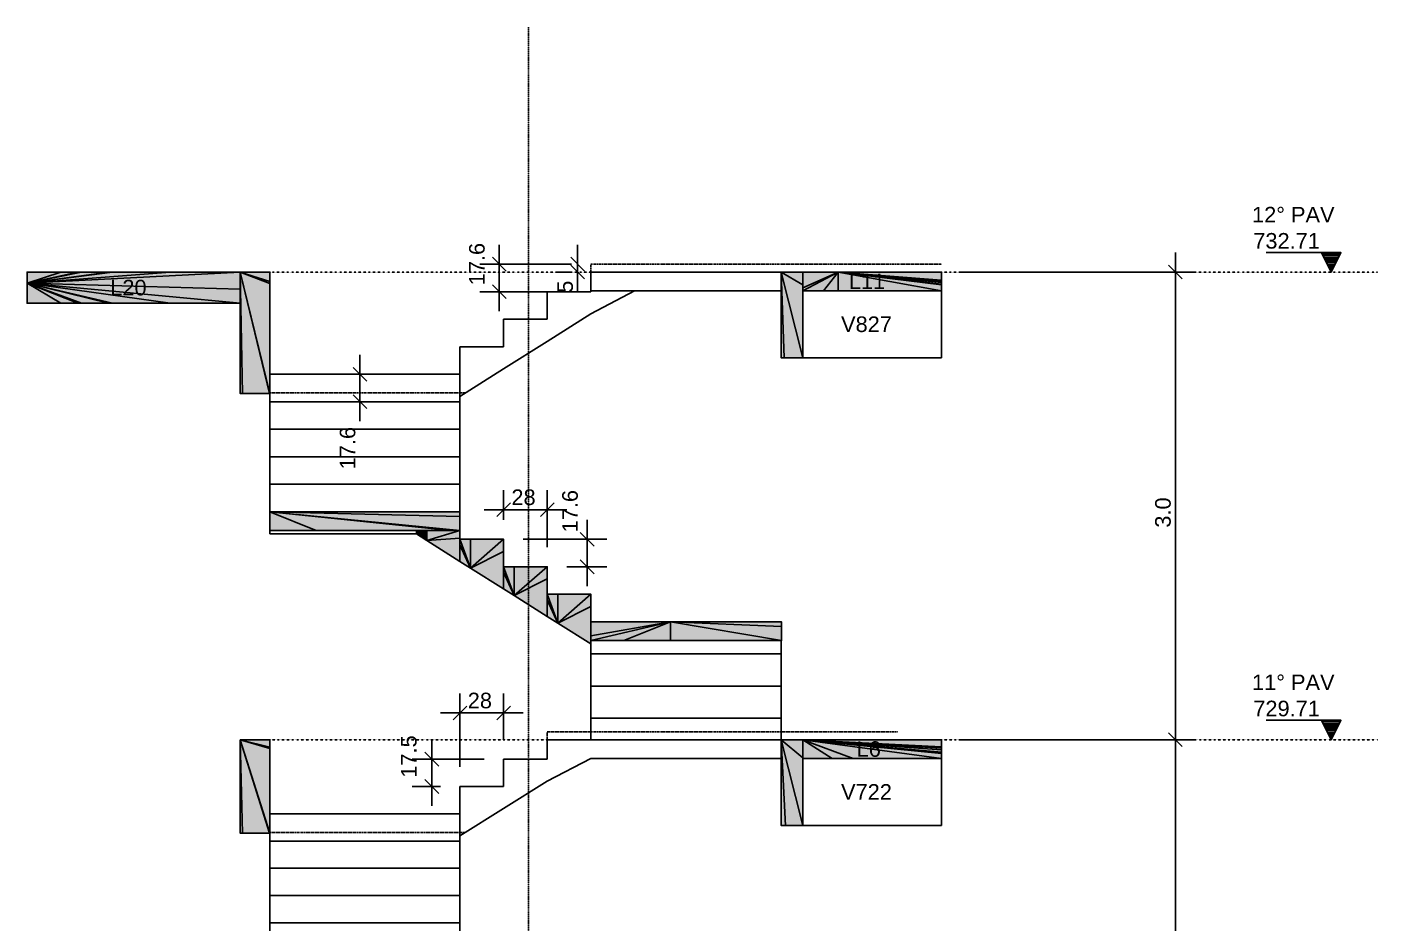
# Model space of a CAD drawing. Extents: x 37185 to 43130, y -8131 to -3926.
# Drawn here: x 40878 to 41744, y -5234 to -4658 of the extents above; entities that cross this region are included whole.
import ezdxf

# ---------------------------------------------------------------- set-up
doc = ezdxf.new("R2010")
doc.units = 0
doc.header["$MEASUREMENT"] = 0
for name, pattern in [('ESTILO_TQS_0001', [1, 0.7, -0.3]), ('ESTILO_TQS_0002', [0.4, 0.1, -0.3]), ('ESTILO_TQS_0004', [1.12, 0.5, -0.2, 0.01, -0.2, 0.01, -0.2])]:
    doc.linetypes.add(name, pattern=pattern)
for name, color, linetype in [('48', 4, 'CONTINUOUS'), ('52', 1, 'CONTINUOUS'), ('67', 7, 'CONTINUOUS'), ('68', 4, 'CONTINUOUS'), ('70', 160, 'CONTINUOUS'), ('74', 2, 'CONTINUOUS'), ('75', 9, 'CONTINUOUS'), ('79', 12, 'CONTINUOUS'), ('96', 252, 'CONTINUOUS')]:
    doc.layers.add(name, color=color, linetype=linetype)
doc.styles.add('TQS_ARIAL', font='arial.ttf')

msp = doc.modelspace()

# ---------------------------------------------------------------- linework, layer by layer
at = {"layer": '48', "linetype": 'Continuous'}
for p, q in [((41239.332, -4815.344), (41239.332, -4827.344)), ((41361.332, -4815.344), (41239.332, -4815.344)), ((41239.332, -4827.991), (41211.332, -4827.991)), ((41211.332, -4827.991), (41211.332, -4845.638)), ((41239.332, -4827.344), (41267.332, -4827.344)), ((41239.332, -4827.344), (41239.332, -4827.991)), ((41239.332, -4842.175), (41267.332, -4827.344)), ((41267.332, -4827.344), (41361.332, -4827.344)), ((41464.374, -4847.569), (41464.374, -4827.344)), ((41211.332, -4845.638), (41183.332, -4845.638)), ((41183.332, -4845.638), (41183.332, -4863.285)), ((41211.332, -4859.822), (41239.332, -4842.175)), ((41464.374, -4870.344), (41464.374, -4847.569)), ((41183.332, -4877.469), (41211.332, -4859.822)), ((41183.332, -4863.285), (41155.332, -4863.285)), ((41155.332, -4863.285), (41155.332, -4880.934)), ((41375.332, -4870.344), (41464.374, -4870.344)), ((41155.332, -4895.118), (41183.332, -4877.469)), ((41155.332, -4880.934), (41033.332, -4880.934)), ((41155.332, -4892.934), (41155.332, -4880.934)), ((41033.332, -4893.344), (41033.332, -4898.581)), ((41155.332, -4895.118), (41155.332, -4892.934)), ((41155.332, -4898.581), (41155.332, -4895.118)), ((41033.332, -4898.581), (41033.332, -4912.765)), ((41155.332, -4898.581), (41033.332, -4898.581)), ((41155.332, -4912.765), (41155.332, -4898.581)), ((41033.332, -4912.765), (41033.332, -4916.228)), ((41155.332, -4916.228), (41155.332, -4912.765)), ((41033.332, -4916.228), (41033.332, -4930.412)), ((41100.968, -4916.228), (41033.332, -4916.228)), ((41155.332, -4916.228), (41100.968, -4916.228)), ((41155.332, -4930.412), (41155.332, -4916.228)), ((41033.332, -4930.412), (41033.332, -4933.875)), ((41155.332, -4933.875), (41155.332, -4930.412)), ((41033.332, -4933.875), (41033.332, -4948.059)), ((41100.968, -4933.875), (41033.332, -4933.875)), ((41155.332, -4933.875), (41100.968, -4933.875)), ((41155.332, -4948.059), (41155.332, -4933.875)), ((41033.332, -4948.059), (41033.332, -4951.522)), ((41155.332, -4951.522), (41155.332, -4948.059)), ((41033.332, -4951.522), (41033.332, -4965.706)), ((41100.968, -4951.522), (41033.332, -4951.522)), ((41155.332, -4951.522), (41100.968, -4951.522)), ((41155.332, -4965.706), (41155.332, -4951.522)), ((41033.332, -4965.706), (41033.332, -4969.164)), ((41155.332, -4969.164), (41155.332, -4965.706)), ((41033.332, -4981.164), (41033.332, -4983.348)), ((41033.332, -4983.348), (41127.332, -4983.348)), ((41361.332, -5053.938), (41361.332, -5051.754)), ((41239.332, -5053.938), (41239.332, -5057.401)), ((41239.332, -5057.401), (41239.332, -5071.585)), ((41361.332, -5060.337), (41239.332, -5060.337)), ((41361.332, -5057.401), (41361.332, -5053.938)), ((41361.332, -5071.585), (41361.332, -5057.401)), ((41239.332, -5071.585), (41239.332, -5075.048)), ((41239.332, -5075.048), (41239.332, -5089.232)), ((41361.332, -5075.048), (41361.332, -5071.585)), ((41361.332, -5089.232), (41361.332, -5075.048)), ((41361.332, -5080.92), (41239.332, -5080.92)), ((41239.332, -5089.232), (41239.332, -5092.695)), ((41239.332, -5092.695), (41239.332, -5106.879)), ((41361.332, -5092.695), (41361.332, -5089.232)), ((41361.332, -5106.879), (41361.332, -5092.695)), ((41361.332, -5101.503), (41239.332, -5101.503)), ((41239.332, -5106.879), (41239.332, -5110.344)), ((41239.332, -5110.344), (41239.332, -5115.344)), ((41361.332, -5110.344), (41361.332, -5106.879)), ((41361.332, -5115.344), (41361.332, -5110.344)), ((41211.332, -5115.344), (41211.332, -5127.344)), ((41361.332, -5115.344), (41211.332, -5115.344)), ((41211.332, -5127.844), (41183.332, -5127.844)), ((41183.332, -5127.844), (41183.332, -5145.344)), ((41211.332, -5127.344), (41211.332, -5127.844)), ((41211.332, -5141.995), (41239.332, -5127.344)), ((41239.332, -5127.344), (41361.332, -5127.344)), ((41464.374, -5147.569), (41464.374, -5127.344)), ((41183.332, -5145.344), (41155.332, -5145.344)), ((41155.332, -5145.344), (41155.332, -5162.844)), ((41183.332, -5159.495), (41211.332, -5141.995)), ((41464.374, -5170.344), (41464.374, -5147.569)), ((41155.332, -5162.844), (41033.332, -5162.844)), ((41155.332, -5176.995), (41183.332, -5159.495)), ((41155.332, -5174.844), (41155.332, -5162.844)), ((41155.332, -5176.995), (41155.332, -5174.844)), ((41375.332, -5170.344), (41464.374, -5170.344)), ((41033.332, -5175.344), (41033.332, -5180.344)), ((41033.332, -5180.344), (41033.332, -5194.495)), ((41067.478, -5180.344), (41033.332, -5180.344)), ((41155.332, -5180.344), (41067.478, -5180.344)), ((41155.332, -5180.344), (41155.332, -5176.995)), ((41155.332, -5194.495), (41155.332, -5180.344)), ((41033.332, -5194.495), (41033.332, -5197.844)), ((41033.332, -5197.844), (41033.332, -5211.995)), ((41100.787, -5197.844), (41033.332, -5197.844)), ((41155.332, -5197.844), (41100.787, -5197.844)), ((41155.332, -5197.844), (41155.332, -5194.495)), ((41155.332, -5211.995), (41155.332, -5197.844)), ((41033.332, -5211.995), (41033.332, -5215.344)), ((41033.332, -5215.344), (41033.332, -5229.495)), ((41100.787, -5215.344), (41033.332, -5215.344)), ((41155.332, -5215.344), (41100.787, -5215.344)), ((41155.332, -5215.344), (41155.332, -5211.995)), ((41155.332, -5229.495), (41155.332, -5215.344)), ((41033.332, -5229.495), (41033.332, -5232.844)), ((41033.332, -5232.844), (41033.332, -5246.995)), ((41100.787, -5232.844), (41033.332, -5232.844)), ((41155.332, -5232.844), (41100.787, -5232.844)), ((41155.332, -5232.844), (41155.332, -5229.495)), ((41155.332, -5246.995), (41155.332, -5232.844))]:
    msp.add_line(p, q, dxfattribs=at)
at = {"layer": '52', "linetype": 'Continuous'}
for points in [[(41033.332, -4815.344), (41014.332, -4815.344), (40969.423, -4815.344), (40932.332, -4815.344), (40929.812, -4815.344), (40912.555, -4815.344), (40912.406, -4815.344), (40910.181, -4815.344), (40899.244, -4815.344), (40877.523, -4815.344)], [(40877.523, -4815.344), (40877.523, -4822.536), (40877.523, -4835.344)], [(41033.332, -4893.344), (41033.332, -4892.934), (41033.332, -4880.934), (41033.332, -4822.663), (41033.332, -4821.536), (41033.332, -4815.344)], [(41361.332, -4815.344), (41361.332, -4827.344), (41361.332, -4870.344)], [(41464.374, -4815.344), (41398.07, -4815.344), (41375.332, -4815.344), (41361.332, -4815.344)], [(41464.374, -4827.344), (41464.374, -4823.644), (41464.374, -4823.118), (41464.374, -4822.375), (41464.374, -4822.066), (41464.374, -4821.323), (41464.374, -4820.579), (41464.374, -4815.344)], [(41375.332, -4870.344), (41375.332, -4827.344)], [(41375.332, -4827.344), (41388.654, -4827.344), (41394.76, -4827.344), (41398.07, -4827.344), (41408.49, -4827.344), (41464.374, -4827.344)], [(40877.523, -4835.344), (40899.244, -4835.344), (40910.181, -4835.344), (40912.406, -4835.344), (40929.812, -4835.344), (40932.332, -4835.344), (40969.423, -4835.344), (41014.332, -4835.344)], [(41014.332, -4835.344), (41014.332, -4893.344)], [(41361.332, -4870.344), (41363.427, -4870.344), (41375.332, -4870.344)], [(41014.332, -4893.344), (41015.841, -4893.344), (41033.058, -4893.344), (41033.332, -4893.344)], [(41033.332, -4969.164), (41033.332, -4981.164)], [(41155.332, -4969.164), (41100.959, -4969.164), (41033.332, -4969.164)], [(41155.332, -4986.811), (41155.332, -4985.996), (41155.332, -4983.348), (41155.332, -4981.164), (41155.332, -4972.088), (41155.332, -4969.164)], [(41033.332, -4981.164), (41063.058, -4981.164), (41127.332, -4981.164)], [(41127.332, -4981.164), (41127.332, -4981.696), (41127.332, -4983.348)], [(41127.332, -4983.348), (41134.155, -4987.648), (41155.332, -5000.995), (41162.155, -5005.295), (41183.332, -5018.642), (41190.164, -5022.948), (41211.332, -5036.289)], [(41183.332, -4986.811), (41162.155, -4986.811), (41155.332, -4986.811)], [(41183.332, -5004.458), (41183.332, -4994.567), (41183.332, -4986.811)], [(41211.332, -5004.458), (41190.164, -5004.458), (41183.332, -5004.458)], [(41211.332, -5022.105), (41211.332, -5012.224), (41211.332, -5004.458)], [(41239.332, -5022.105), (41218.173, -5022.105), (41211.332, -5022.105)], [(41239.332, -5039.754), (41239.332, -5029.883), (41239.332, -5022.105)], [(41211.332, -5036.289), (41218.173, -5040.601), (41239.332, -5053.938)], [(41361.71, -5039.754), (41290.335, -5039.754), (41239.332, -5039.754)], [(41361.71, -5051.754), (41361.71, -5042.69), (41361.71, -5039.754)], [(41239.332, -5051.754), (41260.487, -5051.754), (41290.335, -5051.754), (41361.332, -5051.754), (41361.71, -5051.754)], [(41239.332, -5053.938), (41239.332, -5051.754)], [(41014.332, -5115.344), (41014.332, -5175.344)], [(41033.332, -5115.344), (41014.332, -5115.344)], [(41033.332, -5175.344), (41033.332, -5174.844), (41033.332, -5162.844), (41033.332, -5120.974), (41033.332, -5120.107), (41033.332, -5115.344)], [(41361.332, -5115.344), (41361.332, -5122.344), (41361.332, -5124.528), (41361.332, -5127.344), (41361.332, -5170.344)], [(41464.374, -5115.344), (41375.332, -5115.344), (41361.332, -5115.344)], [(41464.374, -5127.344), (41464.374, -5124.177), (41464.374, -5123.43), (41464.374, -5122.375), (41464.374, -5121.937), (41464.374, -5120.881), (41464.374, -5119.826), (41464.374, -5115.344)], [(41375.332, -5170.344), (41375.332, -5127.344)], [(41375.332, -5127.344), (41394.248, -5127.344), (41394.76, -5127.344), (41407.618, -5127.344), (41408.49, -5127.344), (41464.374, -5127.344)], [(41361.332, -5170.344), (41364.306, -5170.344), (41375.332, -5170.344)], [(41014.332, -5175.344), (41015.841, -5175.344), (41033.058, -5175.344), (41033.332, -5175.344)]]:
    msp.add_lwpolyline(points, dxfattribs=at)
at = {"layer": '67', "linetype": 'ESTILO_TQS_0002'}
for p, q in [((40877.523, -4815.344), (41744.374, -4815.344)), ((41014.332, -5115.344), (41744.374, -5115.344))]:
    msp.add_line(p, q, dxfattribs=at)
at = {"layer": '68', "linetype": 'ESTILO_TQS_0001'}
for points in [[(41239.332, -4815.344), (41239.332, -4810.344), (41464.374, -4810.344)], [(41033.332, -4892.934), (41158.759, -4892.934)], [(41211.332, -5115.344), (41211.332, -5110.344), (41436.374, -5110.344)], [(41033.332, -5174.844), (41158.759, -5174.844)]]:
    msp.add_lwpolyline(points, dxfattribs=at)
at = {"layer": '70', "linetype": 'ESTILO_TQS_0004'}
msp.add_line((41199.332, -4658.197), (41199.332, -5845.318), dxfattribs=at)
at = {"layer": '75', "linetype": 'Continuous'}
for p, q in [((41180.555, -4840.491), (41180.555, -4797.844)), ((41230.796, -4827.844), (41230.796, -4797.844)), ((41226.832, -4810.344), (41168.055, -4810.344)), ((41184.975, -4814.763), (41176.136, -4805.925)), ((41226.832, -4810.344), (41218.296, -4810.344)), ((41235.215, -4814.763), (41226.376, -4805.925)), ((41235.215, -4819.763), (41226.376, -4810.925)), ((41239.332, -4810.344), (41239.332, -4810.344)), ((41239.332, -4810.344), (41239.332, -4810.344)), ((41618.794, -4819.763), (41609.955, -4810.925)), ((41618.794, -4819.763), (41609.955, -4810.925)), ((41614.374, -5127.844), (41614.374, -4802.844)), ((41720.624, -4802.844), (41672.624, -4802.844)), ((41714.374, -4815.344), (41708.124, -4802.844)), ((41708.682, -4803.959), (41720.067, -4803.959)), ((41709.239, -4805.074), (41719.509, -4805.074)), ((41709.796, -4806.188), (41718.952, -4806.188)), ((41710.354, -4807.303), (41718.395, -4807.303)), ((41710.911, -4808.418), (41717.837, -4808.418)), ((41711.468, -4809.533), (41717.28, -4809.533)), ((41712.026, -4810.648), (41716.722, -4810.647)), ((41714.374, -4815.344), (41720.624, -4802.844)), ((41226.832, -4815.344), (41218.296, -4815.344)), ((41239.332, -4815.344), (41239.332, -4815.344)), ((41464.374, -4815.344), (41464.374, -4815.344)), ((41464.374, -4815.344), (41464.374, -4815.344)), ((41476.874, -4815.344), (41626.874, -4815.344)), ((41476.874, -4815.344), (41626.874, -4815.344)), ((41712.583, -4811.762), (41716.165, -4811.762)), ((41713.141, -4812.877), (41715.608, -4812.877)), ((41713.698, -4813.992), (41715.05, -4813.992)), ((41214.994, -4827.991), (41168.055, -4827.991)), ((41184.975, -4832.41), (41176.136, -4823.572)), ((41227.494, -4827.991), (41227.494, -4827.991)), ((41091.18, -4868.434), (41091.18, -4911.081)), ((41086.761, -4876.515), (41095.599, -4885.353)), ((41086.552, -4880.934), (41078.68, -4880.934)), ((41099.052, -4880.934), (41099.052, -4880.934)), ((41086.761, -4894.162), (41095.599, -4903)), ((41089.225, -4898.581), (41078.68, -4898.581)), ((41101.725, -4898.581), (41101.725, -4898.581)), ((41183.332, -4974.311), (41183.332, -4955.322)), ((41211.332, -4991.958), (41211.332, -4955.322)), ((41178.913, -4972.241), (41187.752, -4963.403)), ((41206.913, -4972.241), (41215.752, -4963.403)), ((41170.832, -4967.822), (41223.832, -4967.822)), ((41236.966, -4974.311), (41236.966, -5016.958)), ((41232.546, -4982.392), (41241.385, -4991.23)), ((41183.332, -4986.811), (41183.332, -4986.811)), ((41183.332, -4986.811), (41183.332, -4986.811)), ((41195.832, -4986.811), (41249.466, -4986.811)), ((41232.546, -5000.039), (41241.385, -5008.877)), ((41211.332, -5004.458), (41211.332, -5004.458)), ((41211.332, -5004.458), (41211.332, -5004.458)), ((41223.832, -5004.458), (41249.466, -5004.458)), ((41155.332, -5132.844), (41155.332, -5085.711)), ((41183.332, -5115.344), (41183.332, -5085.711)), ((41150.913, -5102.631), (41159.752, -5093.792)), ((41178.913, -5102.631), (41187.752, -5093.792)), ((41142.832, -5098.211), (41195.832, -5098.211)), ((41614.374, -5407.843), (41614.374, -5102.844)), ((41720.624, -5102.844), (41672.624, -5102.844)), ((41714.374, -5115.344), (41708.124, -5102.844)), ((41708.682, -5103.959), (41720.067, -5103.959)), ((41709.239, -5105.074), (41719.509, -5105.074)), ((41714.374, -5115.344), (41720.624, -5102.844)), ((41618.794, -5119.763), (41609.955, -5110.925)), ((41618.794, -5119.763), (41609.955, -5110.925)), ((41709.796, -5106.188), (41718.952, -5106.188)), ((41710.354, -5107.303), (41718.395, -5107.303)), ((41710.911, -5108.418), (41717.837, -5108.418)), ((41711.468, -5109.533), (41717.28, -5109.533)), ((41712.026, -5110.648), (41716.722, -5110.647)), ((41712.583, -5111.762), (41716.165, -5111.762)), ((41713.141, -5112.877), (41715.608, -5112.877)), ((41713.698, -5113.992), (41715.05, -5113.992)), ((41137.249, -5157.844), (41137.249, -5115.344)), ((41464.374, -5115.344), (41464.374, -5115.344)), ((41464.374, -5115.344), (41464.374, -5115.344)), ((41476.874, -5115.344), (41626.874, -5115.344)), ((41476.874, -5115.344), (41626.874, -5115.344)), ((41170.832, -5127.844), (41124.749, -5127.844)), ((41141.668, -5132.263), (41132.83, -5123.425)), ((41183.332, -5127.844), (41183.332, -5127.844)), ((41183.332, -5127.844), (41183.332, -5127.844)), ((41142.832, -5145.344), (41124.749, -5145.344)), ((41141.668, -5149.763), (41132.83, -5140.925)), ((41155.332, -5145.344), (41155.332, -5145.344)), ((41155.332, -5145.344), (41155.332, -5145.344))]:
    msp.add_line(p, q, dxfattribs=at)
at = {"layer": '79', "linetype": 'Continuous'}
for points in [[(41708.124, -4802.844), (41714.374, -4815.344), (41720.624, -4802.844), (41708.124, -4802.844)], [(41708.124, -5102.844), (41714.374, -5115.344), (41720.624, -5102.844), (41708.124, -5102.844)]]:
    msp.add_lwpolyline(points, dxfattribs=at)
at = {"layer": '96', "linetype": 'Continuous'}
for points in [[(40877.523, -4822.536), (41014.332, -4826.297), (41014.332, -4815.344), (40877.523, -4822.536)], [(40877.523, -4822.536), (41014.332, -4815.344), (40969.423, -4815.344), (40877.523, -4822.536)], [(40877.523, -4822.536), (40969.423, -4815.344), (40932.332, -4815.344), (40877.523, -4822.536)], [(40877.523, -4822.536), (40932.332, -4815.344), (40929.812, -4815.344), (40877.523, -4822.536)], [(40877.523, -4822.536), (40929.812, -4815.344), (40912.555, -4815.344), (40877.523, -4822.536)], [(40877.523, -4822.536), (40912.555, -4815.344), (40912.406, -4815.344), (40877.523, -4822.536)], [(40877.523, -4822.536), (40912.406, -4815.344), (40910.181, -4815.344), (40877.523, -4822.536)], [(40877.523, -4822.536), (40910.181, -4815.344), (40899.244, -4815.344), (40877.523, -4822.536)], [(40877.523, -4822.536), (40899.244, -4815.344), (40877.523, -4815.344), (40877.523, -4822.536)], [(41014.332, -4815.344), (41014.332, -4893.344), (41015.841, -4893.344), (41014.332, -4815.344)], [(41014.332, -4815.344), (41015.841, -4893.344), (41033.058, -4893.344), (41014.332, -4815.344)], [(41014.332, -4815.344), (41033.058, -4893.344), (41033.332, -4893.344), (41014.332, -4815.344)], [(41014.332, -4815.344), (41033.332, -4893.344), (41033.332, -4822.663), (41014.332, -4815.344)], [(41014.332, -4815.344), (41033.332, -4822.663), (41033.332, -4821.536), (41014.332, -4815.344)], [(41014.332, -4815.344), (41033.332, -4821.536), (41033.332, -4815.344), (41014.332, -4815.344)], [(41361.332, -4815.344), (41361.332, -4870.344), (41363.427, -4870.344), (41361.332, -4815.344)], [(41361.332, -4815.344), (41363.427, -4870.344), (41375.332, -4870.344), (41361.332, -4815.344)], [(41361.332, -4815.344), (41375.332, -4870.344), (41375.332, -4823.573), (41361.332, -4815.344)], [(41361.332, -4815.344), (41375.332, -4823.573), (41375.332, -4815.344), (41361.332, -4815.344)], [(41398.07, -4815.344), (41375.332, -4815.344), (41375.332, -4825.549), (41398.07, -4815.344)], [(41398.07, -4815.344), (41375.332, -4825.549), (41375.332, -4827.344), (41398.07, -4815.344)], [(41398.07, -4815.344), (41375.332, -4827.344), (41388.654, -4827.344), (41398.07, -4815.344)], [(41398.07, -4815.344), (41388.654, -4827.344), (41398.07, -4827.344), (41398.07, -4815.344)], [(41398.07, -4815.344), (41398.07, -4827.344), (41464.374, -4827.344), (41398.07, -4815.344)], [(41398.07, -4815.344), (41464.374, -4827.344), (41464.374, -4823.644), (41398.07, -4815.344)], [(41398.07, -4815.344), (41464.374, -4823.644), (41464.374, -4823.118), (41398.07, -4815.344)], [(41398.07, -4815.344), (41464.374, -4823.118), (41464.374, -4822.066), (41398.07, -4815.344)], [(41398.07, -4815.344), (41464.374, -4822.066), (41464.374, -4821.323), (41398.07, -4815.344)], [(41398.07, -4815.344), (41464.374, -4821.323), (41464.374, -4820.579), (41398.07, -4815.344)], [(41398.07, -4815.344), (41464.374, -4820.579), (41464.374, -4815.344), (41398.07, -4815.344)], [(40877.523, -4822.536), (40877.523, -4835.344), (40899.244, -4835.344), (40877.523, -4822.536)], [(40877.523, -4822.536), (40899.244, -4835.344), (40910.181, -4835.344), (40877.523, -4822.536)], [(40877.523, -4822.536), (40910.181, -4835.344), (40912.406, -4835.344), (40877.523, -4822.536)], [(40877.523, -4822.536), (40912.406, -4835.344), (40929.812, -4835.344), (40877.523, -4822.536)], [(40877.523, -4822.536), (40929.812, -4835.344), (40932.332, -4835.344), (40877.523, -4822.536)], [(40877.523, -4822.536), (40932.332, -4835.344), (40969.423, -4835.344), (40877.523, -4822.536)], [(40877.523, -4822.536), (40969.423, -4835.344), (41014.332, -4835.344), (40877.523, -4822.536)], [(40877.523, -4822.536), (41014.332, -4835.344), (41014.332, -4826.297), (40877.523, -4822.536)], [(41033.332, -4969.164), (41033.332, -4981.164), (41063.058, -4981.164), (41033.332, -4969.164)], [(41033.332, -4969.164), (41063.058, -4981.164), (41149.287, -4981.164), (41033.332, -4969.164)], [(41033.332, -4969.164), (41149.287, -4981.164), (41155.332, -4981.164), (41033.332, -4969.164)], [(41033.332, -4969.164), (41155.332, -4981.164), (41155.332, -4972.088), (41033.332, -4969.164)], [(41033.332, -4969.164), (41155.332, -4972.088), (41155.332, -4969.164), (41033.332, -4969.164)], [(41134.155, -4987.648), (41134.155, -4981.164), (41127.332, -4981.164), (41134.155, -4987.648)], [(41134.155, -4987.648), (41127.332, -4981.164), (41127.332, -4981.696), (41134.155, -4987.648)], [(41134.155, -4987.648), (41127.332, -4981.696), (41127.332, -4983.348), (41134.155, -4987.648)], [(41134.155, -4987.648), (41155.332, -4985.996), (41155.332, -4981.164), (41134.155, -4987.648)], [(41134.155, -4987.648), (41155.332, -4981.164), (41134.155, -4981.164), (41134.155, -4987.648)], [(41134.155, -4987.648), (41155.332, -5000.995), (41155.332, -4985.996), (41134.155, -4987.648)], [(41162.155, -5005.295), (41162.155, -4986.811), (41155.332, -4986.811), (41162.155, -5005.295)], [(41162.155, -5005.295), (41155.332, -4986.811), (41155.332, -4990.267), (41162.155, -5005.295)], [(41162.155, -5005.295), (41155.332, -4990.267), (41155.332, -5000.995), (41162.155, -5005.295)], [(41162.155, -5005.295), (41183.332, -4994.567), (41183.332, -4986.811), (41162.155, -5005.295)], [(41162.155, -5005.295), (41183.332, -4986.811), (41162.155, -4986.811), (41162.155, -5005.295)], [(41162.155, -5005.295), (41183.332, -5018.642), (41183.332, -4994.567), (41162.155, -5005.295)], [(41190.164, -5022.948), (41190.164, -5004.458), (41183.332, -5004.458), (41190.164, -5022.948)], [(41190.164, -5022.948), (41183.332, -5004.458), (41183.332, -5007.919), (41190.164, -5022.948)], [(41190.164, -5022.948), (41183.332, -5007.919), (41183.332, -5018.642), (41190.164, -5022.948)], [(41190.164, -5022.948), (41211.332, -5012.224), (41211.332, -5004.458), (41190.164, -5022.948)], [(41190.164, -5022.948), (41211.332, -5004.458), (41190.164, -5004.458), (41190.164, -5022.948)], [(41190.164, -5022.948), (41211.332, -5036.289), (41211.332, -5012.224), (41190.164, -5022.948)], [(41218.173, -5040.601), (41218.173, -5022.105), (41211.332, -5022.105), (41218.173, -5040.601)], [(41218.173, -5040.601), (41211.332, -5022.105), (41211.332, -5025.571), (41218.173, -5040.601)], [(41218.173, -5040.601), (41211.332, -5025.571), (41211.332, -5036.289), (41218.173, -5040.601)], [(41218.173, -5040.601), (41239.332, -5029.883), (41239.332, -5022.105), (41218.173, -5040.601)], [(41218.173, -5040.601), (41239.332, -5022.105), (41218.173, -5022.105), (41218.173, -5040.601)], [(41218.173, -5040.601), (41239.332, -5053.938), (41239.332, -5029.883), (41218.173, -5040.601)], [(41290.335, -5039.754), (41239.332, -5039.754), (41239.332, -5048.818), (41290.335, -5039.754)], [(41290.335, -5039.754), (41239.332, -5048.818), (41239.332, -5051.754), (41290.335, -5039.754)], [(41290.335, -5039.754), (41239.332, -5051.754), (41260.487, -5051.754), (41290.335, -5039.754)], [(41290.335, -5039.754), (41260.487, -5051.754), (41290.335, -5051.754), (41290.335, -5039.754)], [(41290.335, -5039.754), (41290.335, -5051.754), (41361.71, -5051.754), (41290.335, -5039.754)], [(41290.335, -5039.754), (41361.71, -5051.754), (41361.71, -5042.69), (41290.335, -5039.754)], [(41290.335, -5039.754), (41361.71, -5042.69), (41361.71, -5039.754), (41290.335, -5039.754)], [(41014.332, -5115.344), (41014.332, -5175.344), (41015.841, -5175.344), (41014.332, -5115.344)], [(41014.332, -5115.344), (41015.841, -5175.344), (41033.058, -5175.344), (41014.332, -5115.344)], [(41014.332, -5115.344), (41033.058, -5175.344), (41033.332, -5175.344), (41014.332, -5115.344)], [(41014.332, -5115.344), (41033.332, -5175.344), (41033.332, -5120.974), (41014.332, -5115.344)], [(41014.332, -5115.344), (41033.332, -5120.974), (41033.332, -5120.107), (41014.332, -5115.344)], [(41014.332, -5115.344), (41033.332, -5120.107), (41033.332, -5115.344), (41014.332, -5115.344)], [(41361.332, -5115.344), (41361.332, -5170.344), (41364.306, -5170.344), (41361.332, -5115.344)], [(41361.332, -5115.344), (41364.306, -5170.344), (41375.332, -5170.344), (41361.332, -5115.344)], [(41361.332, -5115.344), (41375.332, -5170.344), (41375.332, -5127.028), (41361.332, -5115.344)], [(41361.332, -5115.344), (41375.332, -5127.028), (41375.332, -5115.344), (41361.332, -5115.344)], [(41375.332, -5115.344), (41375.332, -5127.344), (41394.248, -5127.344), (41375.332, -5115.344)], [(41375.332, -5115.344), (41394.248, -5127.344), (41407.618, -5127.344), (41375.332, -5115.344)], [(41375.332, -5115.344), (41407.618, -5127.344), (41464.374, -5127.344), (41375.332, -5115.344)], [(41375.332, -5115.344), (41464.374, -5127.344), (41464.374, -5124.177), (41375.332, -5115.344)], [(41375.332, -5115.344), (41464.374, -5124.177), (41464.374, -5123.43), (41375.332, -5115.344)], [(41375.332, -5115.344), (41464.374, -5123.43), (41464.374, -5121.937), (41375.332, -5115.344)], [(41375.332, -5115.344), (41464.374, -5121.937), (41464.374, -5120.881), (41375.332, -5115.344)], [(41375.332, -5115.344), (41464.374, -5120.881), (41464.374, -5119.826), (41375.332, -5115.344)], [(41375.332, -5115.344), (41464.374, -5119.826), (41464.374, -5115.344), (41375.332, -5115.344)]]:
    msp.add_lwpolyline(points, dxfattribs=at)
for points in [[(40877.523, -4822.536), (41014.332, -4826.297), (41014.332, -4815.344)], [(40877.523, -4822.536), (41014.332, -4815.344), (40877.523, -4822.536)], [(40877.523, -4822.536), (41014.332, -4815.344), (40969.423, -4815.344)], [(40877.523, -4822.536), (40969.423, -4815.344), (40877.523, -4822.536)], [(40877.523, -4822.536), (40969.423, -4815.344), (40932.332, -4815.344)], [(40877.523, -4822.536), (40932.332, -4815.344), (40877.523, -4822.536)], [(40877.523, -4822.536), (40932.332, -4815.344), (40929.812, -4815.344)], [(40877.523, -4822.536), (40929.812, -4815.344), (40877.523, -4822.536)], [(40877.523, -4822.536), (40929.812, -4815.344), (40912.555, -4815.344)], [(40877.523, -4822.536), (40912.555, -4815.344), (40877.523, -4822.536)], [(40877.523, -4822.536), (40912.555, -4815.344), (40912.406, -4815.344)], [(40877.523, -4822.536), (40912.406, -4815.344), (40877.523, -4822.536)], [(40877.523, -4822.536), (40912.406, -4815.344), (40910.181, -4815.344)], [(40877.523, -4822.536), (40910.181, -4815.344), (40877.523, -4822.536)], [(40877.523, -4822.536), (40910.181, -4815.344), (40899.244, -4815.344)], [(40877.523, -4822.536), (40899.244, -4815.344), (40877.523, -4822.536)], [(40877.523, -4822.536), (40899.244, -4815.344), (40877.523, -4815.344)], [(40877.523, -4822.536), (40877.523, -4815.344), (40877.523, -4822.536)], [(41014.332, -4815.344), (41014.332, -4893.344), (41015.841, -4893.344)], [(41014.332, -4815.344), (41015.841, -4893.344), (41014.332, -4815.344)], [(41014.332, -4815.344), (41015.841, -4893.344), (41033.058, -4893.344)], [(41014.332, -4815.344), (41033.058, -4893.344), (41014.332, -4815.344)], [(41014.332, -4815.344), (41033.058, -4893.344), (41033.332, -4893.344)], [(41014.332, -4815.344), (41033.332, -4893.344), (41014.332, -4815.344)], [(41014.332, -4815.344), (41033.332, -4893.344), (41033.332, -4822.663)], [(41014.332, -4815.344), (41033.332, -4822.663), (41014.332, -4815.344)], [(41014.332, -4815.344), (41033.332, -4822.663), (41033.332, -4821.536)], [(41014.332, -4815.344), (41033.332, -4821.536), (41014.332, -4815.344)], [(41014.332, -4815.344), (41033.332, -4821.536), (41033.332, -4815.344)], [(41014.332, -4815.344), (41033.332, -4815.344), (41014.332, -4815.344)], [(41361.332, -4815.344), (41361.332, -4870.344), (41363.427, -4870.344)], [(41361.332, -4815.344), (41363.427, -4870.344), (41361.332, -4815.344)], [(41361.332, -4815.344), (41363.427, -4870.344), (41375.332, -4870.344)], [(41361.332, -4815.344), (41375.332, -4870.344), (41361.332, -4815.344)], [(41361.332, -4815.344), (41375.332, -4870.344), (41375.332, -4823.573)], [(41361.332, -4815.344), (41375.332, -4823.573), (41361.332, -4815.344)], [(41361.332, -4815.344), (41375.332, -4823.573), (41375.332, -4815.344)], [(41361.332, -4815.344), (41375.332, -4815.344), (41361.332, -4815.344)], [(41398.07, -4815.344), (41375.332, -4815.344), (41375.332, -4825.549)], [(41398.07, -4815.344), (41375.332, -4825.549), (41398.07, -4815.344)], [(41398.07, -4815.344), (41375.332, -4825.549), (41375.332, -4827.344)], [(41398.07, -4815.344), (41375.332, -4827.344), (41398.07, -4815.344)], [(41398.07, -4815.344), (41375.332, -4827.344), (41388.654, -4827.344)], [(41398.07, -4815.344), (41388.654, -4827.344), (41398.07, -4815.344)], [(41398.07, -4815.344), (41388.654, -4827.344), (41398.07, -4827.344)], [(41398.07, -4815.344), (41398.07, -4827.344), (41398.07, -4815.344)], [(41398.07, -4815.344), (41398.07, -4827.344), (41464.374, -4827.344)], [(41398.07, -4815.344), (41464.374, -4827.344), (41398.07, -4815.344)], [(41398.07, -4815.344), (41464.374, -4827.344), (41464.374, -4823.644)], [(41398.07, -4815.344), (41464.374, -4823.644), (41398.07, -4815.344)], [(41398.07, -4815.344), (41464.374, -4823.644), (41464.374, -4823.118)], [(41398.07, -4815.344), (41464.374, -4823.118), (41398.07, -4815.344)], [(41398.07, -4815.344), (41464.374, -4823.118), (41464.374, -4822.066)], [(41398.07, -4815.344), (41464.374, -4822.066), (41398.07, -4815.344)], [(41398.07, -4815.344), (41464.374, -4822.066), (41464.374, -4821.323)], [(41398.07, -4815.344), (41464.374, -4821.323), (41398.07, -4815.344)], [(41398.07, -4815.344), (41464.374, -4821.323), (41464.374, -4820.579)], [(41398.07, -4815.344), (41464.374, -4820.579), (41398.07, -4815.344)], [(41398.07, -4815.344), (41464.374, -4820.579), (41464.374, -4815.344)], [(41398.07, -4815.344), (41464.374, -4815.344), (41398.07, -4815.344)], [(40877.523, -4822.536), (40877.523, -4835.344), (40899.244, -4835.344)], [(40877.523, -4822.536), (40899.244, -4835.344), (40877.523, -4822.536)], [(40877.523, -4822.536), (40899.244, -4835.344), (40910.181, -4835.344)], [(40877.523, -4822.536), (40910.181, -4835.344), (40877.523, -4822.536)], [(40877.523, -4822.536), (40910.181, -4835.344), (40912.406, -4835.344)], [(40877.523, -4822.536), (40912.406, -4835.344), (40877.523, -4822.536)], [(40877.523, -4822.536), (40912.406, -4835.344), (40929.812, -4835.344)], [(40877.523, -4822.536), (40929.812, -4835.344), (40877.523, -4822.536)], [(40877.523, -4822.536), (40929.812, -4835.344), (40932.332, -4835.344)], [(40877.523, -4822.536), (40932.332, -4835.344), (40877.523, -4822.536)], [(40877.523, -4822.536), (40932.332, -4835.344), (40969.423, -4835.344)], [(40877.523, -4822.536), (40969.423, -4835.344), (40877.523, -4822.536)], [(40877.523, -4822.536), (40969.423, -4835.344), (41014.332, -4835.344)], [(40877.523, -4822.536), (41014.332, -4835.344), (40877.523, -4822.536)], [(40877.523, -4822.536), (41014.332, -4835.344), (41014.332, -4826.297)], [(40877.523, -4822.536), (41014.332, -4826.297), (40877.523, -4822.536)], [(41033.332, -4969.164), (41033.332, -4981.164), (41063.058, -4981.164)], [(41033.332, -4969.164), (41063.058, -4981.164), (41033.332, -4969.164)], [(41033.332, -4969.164), (41063.058, -4981.164), (41149.287, -4981.164)], [(41033.332, -4969.164), (41149.287, -4981.164), (41033.332, -4969.164)], [(41033.332, -4969.164), (41149.287, -4981.164), (41155.332, -4981.164)], [(41033.332, -4969.164), (41155.332, -4981.164), (41033.332, -4969.164)], [(41033.332, -4969.164), (41155.332, -4981.164), (41155.332, -4972.088)], [(41033.332, -4969.164), (41155.332, -4972.088), (41033.332, -4969.164)], [(41033.332, -4969.164), (41155.332, -4972.088), (41155.332, -4969.164)], [(41033.332, -4969.164), (41155.332, -4969.164), (41033.332, -4969.164)], [(41134.155, -4987.648), (41134.155, -4981.164), (41127.332, -4981.164)], [(41134.155, -4987.648), (41127.332, -4981.164), (41134.155, -4987.648)], [(41134.155, -4987.648), (41127.332, -4981.164), (41127.332, -4981.696)], [(41134.155, -4987.648), (41127.332, -4981.696), (41134.155, -4987.648)], [(41134.155, -4987.648), (41127.332, -4981.696), (41127.332, -4983.348)], [(41134.155, -4987.648), (41127.332, -4983.348), (41134.155, -4987.648)], [(41134.155, -4987.648), (41155.332, -4985.996), (41155.332, -4981.164)], [(41134.155, -4987.648), (41155.332, -4981.164), (41134.155, -4987.648)], [(41134.155, -4987.648), (41155.332, -4981.164), (41134.155, -4981.164)], [(41134.155, -4987.648), (41134.155, -4981.164), (41134.155, -4987.648)], [(41134.155, -4987.648), (41155.332, -5000.995), (41155.332, -4985.996)], [(41134.155, -4987.648), (41155.332, -4985.996), (41134.155, -4987.648)], [(41162.155, -5005.295), (41162.155, -4986.811), (41155.332, -4986.811)], [(41162.155, -5005.295), (41155.332, -4986.811), (41162.155, -5005.295)], [(41162.155, -5005.295), (41155.332, -4986.811), (41155.332, -4990.267)], [(41162.155, -5005.295), (41155.332, -4990.267), (41162.155, -5005.295)], [(41162.155, -5005.295), (41155.332, -4990.267), (41155.332, -5000.995)], [(41162.155, -5005.295), (41183.332, -4994.567), (41183.332, -4986.811)], [(41162.155, -5005.295), (41183.332, -4986.811), (41162.155, -5005.295)], [(41162.155, -5005.295), (41183.332, -4986.811), (41162.155, -4986.811)], [(41162.155, -5005.295), (41162.155, -4986.811), (41162.155, -5005.295)], [(41162.155, -5005.295), (41155.332, -5000.995), (41162.155, -5005.295)], [(41162.155, -5005.295), (41183.332, -5018.642), (41183.332, -4994.567)], [(41162.155, -5005.295), (41183.332, -4994.567), (41162.155, -5005.295)], [(41190.164, -5022.948), (41190.164, -5004.458), (41183.332, -5004.458)], [(41190.164, -5022.948), (41183.332, -5004.458), (41190.164, -5022.948)], [(41190.164, -5022.948), (41183.332, -5004.458), (41183.332, -5007.919)], [(41190.164, -5022.948), (41183.332, -5007.919), (41190.164, -5022.948)], [(41190.164, -5022.948), (41183.332, -5007.919), (41183.332, -5018.642)], [(41190.164, -5022.948), (41211.332, -5012.224), (41211.332, -5004.458)], [(41190.164, -5022.948), (41211.332, -5004.458), (41190.164, -5022.948)], [(41190.164, -5022.948), (41211.332, -5004.458), (41190.164, -5004.458)], [(41190.164, -5022.948), (41190.164, -5004.458), (41190.164, -5022.948)], [(41190.164, -5022.948), (41183.332, -5018.642), (41190.164, -5022.948)], [(41190.164, -5022.948), (41211.332, -5036.289), (41211.332, -5012.224)], [(41190.164, -5022.948), (41211.332, -5012.224), (41190.164, -5022.948)], [(41218.173, -5040.601), (41218.173, -5022.105), (41211.332, -5022.105)], [(41218.173, -5040.601), (41211.332, -5022.105), (41218.173, -5040.601)], [(41218.173, -5040.601), (41211.332, -5022.105), (41211.332, -5025.571)], [(41218.173, -5040.601), (41211.332, -5025.571), (41218.173, -5040.601)], [(41218.173, -5040.601), (41211.332, -5025.571), (41211.332, -5036.289)], [(41218.173, -5040.601), (41239.332, -5029.883), (41239.332, -5022.105)], [(41218.173, -5040.601), (41239.332, -5022.105), (41218.173, -5040.601)], [(41218.173, -5040.601), (41239.332, -5022.105), (41218.173, -5022.105)], [(41218.173, -5040.601), (41218.173, -5022.105), (41218.173, -5040.601)], [(41218.173, -5040.601), (41211.332, -5036.289), (41218.173, -5040.601)], [(41218.173, -5040.601), (41239.332, -5053.938), (41239.332, -5029.883)], [(41218.173, -5040.601), (41239.332, -5029.883), (41218.173, -5040.601)], [(41290.335, -5039.754), (41239.332, -5039.754), (41239.332, -5048.818)], [(41290.335, -5039.754), (41239.332, -5048.818), (41290.335, -5039.754)], [(41290.335, -5039.754), (41239.332, -5048.818), (41239.332, -5051.754)], [(41290.335, -5039.754), (41239.332, -5051.754), (41290.335, -5039.754)], [(41290.335, -5039.754), (41239.332, -5051.754), (41260.487, -5051.754)], [(41290.335, -5039.754), (41260.487, -5051.754), (41290.335, -5039.754)], [(41290.335, -5039.754), (41260.487, -5051.754), (41290.335, -5051.754)], [(41290.335, -5039.754), (41290.335, -5051.754), (41290.335, -5039.754)], [(41290.335, -5039.754), (41290.335, -5051.754), (41361.71, -5051.754)], [(41290.335, -5039.754), (41361.71, -5051.754), (41290.335, -5039.754)], [(41290.335, -5039.754), (41361.71, -5051.754), (41361.71, -5042.69)], [(41290.335, -5039.754), (41361.71, -5042.69), (41290.335, -5039.754)], [(41290.335, -5039.754), (41361.71, -5042.69), (41361.71, -5039.754)], [(41290.335, -5039.754), (41361.71, -5039.754), (41290.335, -5039.754)], [(41014.332, -5115.344), (41014.332, -5175.344), (41015.841, -5175.344)], [(41014.332, -5115.344), (41015.841, -5175.344), (41014.332, -5115.344)], [(41014.332, -5115.344), (41015.841, -5175.344), (41033.058, -5175.344)], [(41014.332, -5115.344), (41033.058, -5175.344), (41014.332, -5115.344)], [(41014.332, -5115.344), (41033.058, -5175.344), (41033.332, -5175.344)], [(41014.332, -5115.344), (41033.332, -5175.344), (41014.332, -5115.344)], [(41014.332, -5115.344), (41033.332, -5175.344), (41033.332, -5120.974)], [(41014.332, -5115.344), (41033.332, -5120.974), (41014.332, -5115.344)], [(41014.332, -5115.344), (41033.332, -5120.974), (41033.332, -5120.107)], [(41014.332, -5115.344), (41033.332, -5120.107), (41014.332, -5115.344)], [(41014.332, -5115.344), (41033.332, -5120.107), (41033.332, -5115.344)], [(41014.332, -5115.344), (41033.332, -5115.344), (41014.332, -5115.344)], [(41361.332, -5115.344), (41361.332, -5170.344), (41364.306, -5170.344)], [(41361.332, -5115.344), (41364.306, -5170.344), (41361.332, -5115.344)], [(41361.332, -5115.344), (41364.306, -5170.344), (41375.332, -5170.344)], [(41361.332, -5115.344), (41375.332, -5170.344), (41361.332, -5115.344)], [(41361.332, -5115.344), (41375.332, -5170.344), (41375.332, -5127.028)], [(41361.332, -5115.344), (41375.332, -5127.028), (41361.332, -5115.344)], [(41361.332, -5115.344), (41375.332, -5127.028), (41375.332, -5115.344)], [(41361.332, -5115.344), (41375.332, -5115.344), (41361.332, -5115.344)], [(41375.332, -5115.344), (41375.332, -5127.344), (41394.248, -5127.344)], [(41375.332, -5115.344), (41394.248, -5127.344), (41375.332, -5115.344)], [(41375.332, -5115.344), (41394.248, -5127.344), (41407.618, -5127.344)], [(41375.332, -5115.344), (41407.618, -5127.344), (41375.332, -5115.344)], [(41375.332, -5115.344), (41407.618, -5127.344), (41464.374, -5127.344)], [(41375.332, -5115.344), (41464.374, -5127.344), (41375.332, -5115.344)], [(41375.332, -5115.344), (41464.374, -5127.344), (41464.374, -5124.177)], [(41375.332, -5115.344), (41464.374, -5124.177), (41375.332, -5115.344)], [(41375.332, -5115.344), (41464.374, -5124.177), (41464.374, -5123.43)], [(41375.332, -5115.344), (41464.374, -5123.43), (41375.332, -5115.344)], [(41375.332, -5115.344), (41464.374, -5123.43), (41464.374, -5121.937)], [(41375.332, -5115.344), (41464.374, -5121.937), (41375.332, -5115.344)], [(41375.332, -5115.344), (41464.374, -5121.937), (41464.374, -5120.881)], [(41375.332, -5115.344), (41464.374, -5120.881), (41375.332, -5115.344)], [(41375.332, -5115.344), (41464.374, -5120.881), (41464.374, -5119.826)], [(41375.332, -5115.344), (41464.374, -5119.826), (41375.332, -5115.344)], [(41375.332, -5115.344), (41464.374, -5119.826), (41464.374, -5115.344)], [(41375.332, -5115.344), (41464.374, -5115.344), (41375.332, -5115.344)]]:
    msp.add_solid(points, dxfattribs=at)

# ---------------------------------------------------------------- texts
at = {"layer": '74', "linetype": 'Continuous', "style": 'TQS_ARIAL'}
for s, p in [('L11', (41404.853, -4826.344)), ('L20', (40930.928, -4830.344)), ('V827', (41399.853, -4853.844)), ('L6', (41409.853, -5126.344)), ('V722', (41399.853, -5153.844))]:
    msp.add_text(s, height=10, dxfattribs=at).set_placement(p)
at = {"layer": '75', "linetype": 'Continuous', "style": 'TQS_ARIAL'}
for s, p in [('12%%d PAV', (41663.566, -4783.551)), ('732.71', (41664.374, -4800.344)), ('28', (41188.332, -4964.822)), ('11%%d PAV', (41663.566, -5083.551)), ('28', (41160.332, -5095.211)), ('729.71', (41664.374, -5100.344))]:
    msp.add_text(s, height=10, dxfattribs=at).set_placement(p)
for s, p in [('17.6', (41171.166, -4823.864)), ('5', (41227.796, -4828.677)), ('17.6', (41088.18, -4941.914)), ('17.6', (41230.922, -4982.354)), ('3.0', (41611.374, -4979.344)), ('17.5', (41127.473, -5139.752))]:
    msp.add_text(s, height=10, rotation=90, dxfattribs=at).set_placement(p)

doc.saveas('drawing.dxf')
